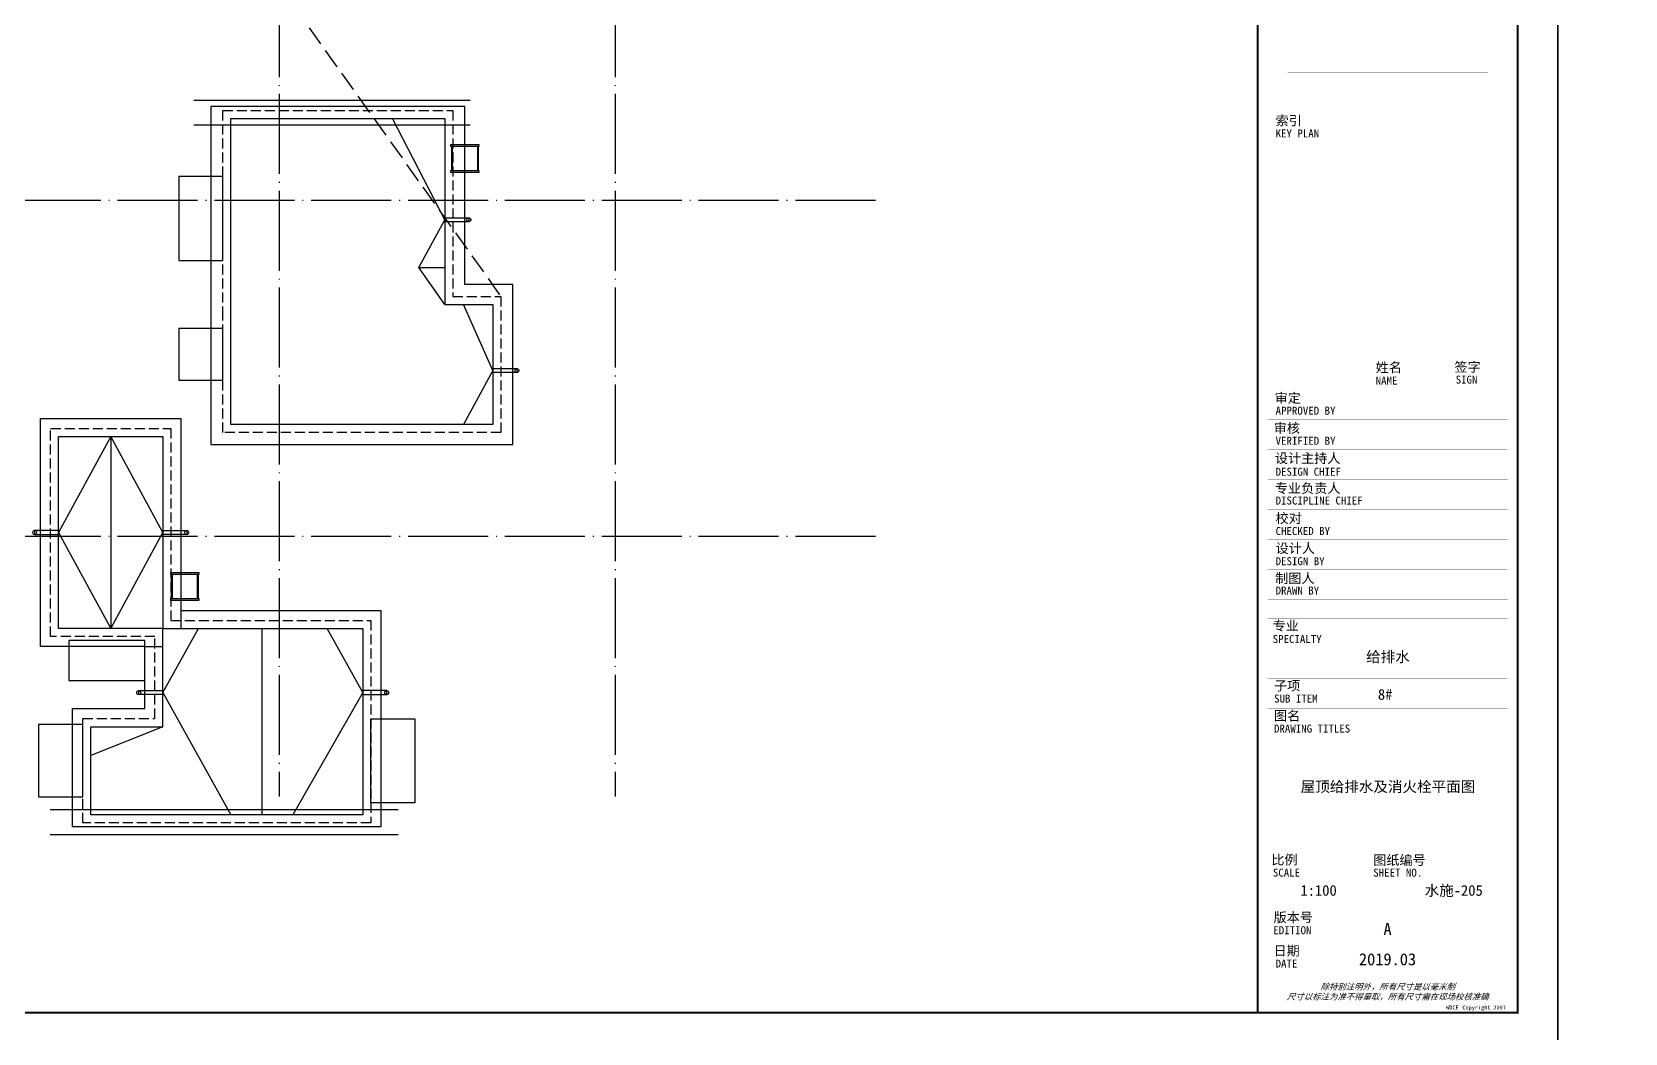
# Model space of a CAD drawing. Extents: x -186750 to 855523, y -12902 to 560425.
# Drawn here: x 139177 to 178991, y 225189 to 250211 of the extents above; entities that cross this region are included whole.
import ezdxf
from ezdxf.enums import TextEntityAlignment as Align
from ezdxf.xclip import XClip

# ---------------------------------------------------------------- set-up
doc = ezdxf.new("R2010")
doc.units = 0
doc.header["$LTSCALE"] = 1000
doc.header["$MEASUREMENT"] = 0
doc.header["$XCLIPFRAME"] = 0
for name, pattern in [('104-10 轴网$0$DOTE', [2.4200000000000004, 2, -0.2, 0.02, -0.2]), ('X-104 8#10#平面$0$109-34 轴网$0$L1$0$$AUDIT_BAD_LTYPE1', [0]), ('X-104 8#10#平面$0$DASH', [0.35, 0.25, -0.1])]:
    doc.linetypes.add(name, pattern=pattern)
for name, color, linetype in [('104-10 轴网$0$A_AXIS-轴线', 252, '104-10 轴网$0$DOTE'), ('SHEET_TEXT', 7, 'Continuous'), ('X-104 8#10#平面$0$01-标注_尺寸', 124, 'Continuous'), ('X-104 8#10#平面$0$A-O_分水线', 127, 'Continuous'), ('X-104 8#10#平面$0$A-O_屋面', 201, 'Continuous'), ('X-104 8#10#平面$0$A-O_散水', 134, 'Continuous'), ('X-104 8#10#平面$0$A-SUR_看线', 252, 'Continuous'), ('X-104 8#10#平面$0$A-TECH_暖通', 162, 'Continuous'), ('X-104 8#10#平面$0$A-TECH_结构', 252, 'Continuous'), ('X-104 8#10#平面$0$EH_石材', 116, 'Continuous')]:
    doc.layers.add(name, color=color, linetype=linetype)
doc.layers.add('8#楼幕墙$0$04-不打印_辅助线', color=165, linetype='Continuous', plot=False)
doc.layers.add('X-104 8#10#平面$0$04-不打印_辅助线', color=165, linetype='Continuous', plot=False)
doc.styles.add('华文细黑', font='STXIHEI.TTF', dxfattribs={"height": 10})
doc.styles.add('图签信息$0$hwxh', font='STXIHEI.TTF')
doc.styles.add('图签信息$0$华文细黑', font='STXIHEI.TTF', dxfattribs={"height": 10})
pattern_1 = [(0, (-3.201421350240707e-10, -237599.9999999999), (158.75, 158.75), [158.75, -158.75]), (90, (158.7499999996799, -237599.9999999999), (-158.75, 158.75), [158.75, -158.75])]
pattern_2 = [(230.0000000000001, (-3.201421350240707e-10, -237599.9999999999), (-364.369337992008, 31.87817107780585), [38.1, -419.1]), (174.9999999999999, (-3.201421350240707e-10, -237599.9999999999), (70.48565195133429, -382.1132857643599), [30.48, -335.2799999999999]), (280.451, (-30.36400000032154, -237597.3435), (-293.8850033319182, -350.233375640584), [32.38, -356.18]), (226.1842000000001, (-3.201421350240707e-10, -237701.6), (-542.1580817842598, 84.08465586545381), [57.15, -628.65]), (276.6356, (-45.17980000030366, -237694.5929999999), (-474.8084689324739, -494.8511117800989), [48.56999999999996, -534.2699999999993]), (171.184, (-3.201421350240707e-10, -237701.6), (-474.8092116278673, -494.8502357211959), [45.71999999999998, -502.9199999999999]), (201, (-50.8000000003085, -237676.2), (-303.2297596707667, 204.5310370335247), [38.09999999999998, -419.0999999999998]), (146.0000000000001, (-50.8000000003085, -237676.2), (-123.6040566952938, -368.3759322446386), [30.48, -335.28]), (251.4514000000001, (-76.06900000030873, -237659.1557999999), (-426.8329815402487, -163.8457154321153), [32.37999999999999, -356.1799999999999]), (217.5000000000001, (-3.201421350240707e-10, -237599.9999999999), (-6.177206501183498, -169.1100777463062), [0, -331.216, 0, -340.36, 0, -336.55]), (187.5, (-3.201421350240707e-10, -237599.9999999999), (-133.6393250206113, -200.3611496362391), [0, -194.0559999999999, 0, -323.5959999999999, 0, -128.2699999999999]), (147.5, (113.2839999996941, -237599.9999999999), (-271.1811903337428, 11.45748798534664), [0, -127, 0, -396.2399999999998, 0, -525.7799999999996]), (137.5, (164.0839999996824, -237599.9999999999), (-296.258362772036, -50.85298206666631), [0, -165.0999999999999, 0, -263.1439999999999, 0, -373.3799999999999])]

# ---------------------------------------------------------------- blocks, each defined once
blk = doc.blocks.new('104-10 轴网')
at = {"layer": '104-10 轴网$0$A_AXIS-轴线', "linetype": '104-10 轴网$0$DOTE'}
for p, q in [((154029.5977508624, 40099.99999999987), (154029.5977508621, -6500.000000000186)), ((162429.5977508624, 40099.99999999987), (162429.5977508621, -6500.000000000186)), ((168929.5977508623, 8399.999999999873), (113929.5977508621, 8399.999999999822)), ((168929.5977508623, -1.2732925824821e-10), (113929.5977508621, -1.782609615474939e-10))]:
    blk.add_line(p, q, dxfattribs=at)
at = {"layer": 'Defpoints'}
blk.add_lwpolyline([(104379.5977508624, 45500.00000000001), (178479.5977508625, 45499.99999999999), (178479.5977508625, -11900.00000000001), (104379.5977508624, -11899.99999999996)], close=True, dxfattribs=at)
blk = doc.blocks.new('图签信息$0$WDCE Copyright200X')
at = {"const_width": 0.016}
blk.add_lwpolyline([(-10.59940458634446, 1.256125771104962, 0.9999999999999999), (-11.39940458634373, 1.256125771104962, 1)], format="xyb", close=True, dxfattribs=at)
at = {"style": '图签信息$0$华文细黑'}
for s, p in [('WDCE ', (-11.46336867556965, 0.5)), ('     Copyright ', (-3.513135566328856, 0.5))]:
    blk.add_text(s, height=1, dxfattribs=at).set_placement(p, align=Align.BOTTOM_RIGHT)
blk.add_text('c', height=0.6000000000000001, dxfattribs=at).set_placement((-11.03913788745558, 1.346005004482322), align=Align.MIDDLE_CENTER)
blk.add_attdef('200X', text='', height=1, dxfattribs=at).set_placement((-0.4516160869134183, 0.5), align=Align.BOTTOM_RIGHT)
blk = doc.blocks.new('图签信息$0$logo2')
h = blk.add_hatch(color=7)
h.paths.add_polyline_path([(19.02072923148228, -7.360451359885148), (15.8446936084174, -7.360451359885148), (15.8446936084174, -3.972197714929827), (18.973875901974, -3.972197714929827), (18.973875901974, -4.243326908481412), (16.46102159731674, -4.243326908481412), (16.46102159731674, -5.448077594440615), (18.81057826824662, -5.448077594440615), (18.81057826824662, -5.685617084852073), (16.474112968797, -5.685617084852073), (16.474112968797, -7.116193928845663), (19.02072923148228, -7.116193928845663)])
edge = h.paths.add_edge_path()
edge.add_spline(control_points=[(15.25868247978811, -4.206119852695426), (15.25868247978811, -4.206119852695426), (15.12707974543398, -4.645542071723439), (15.12707974543398, -4.645542071723439), (15.12707974543398, -4.645542071723439), (14.62030586523781, -4.101044371077594), (13.73422672189007, -4.101044371077594), (13.03521638679964, -4.101044371077594), (12.07093352434616, -4.537366002123441), (12.07575666120731, -5.620504737226597), (12.07954626874107, -6.487808097793452), (12.76580974212704, -7.163908532793433), (13.73422672189007, -7.167870395215089), (14.65647939169641, -7.171832257636745), (15.22698758041487, -6.680044552687714), (15.22698758041487, -6.680044552687714), (15.22698758041487, -6.680044552687714), (15.16428680121996, -7.107581184450759), (15.16428680121996, -7.107581184450759), (13.63190731847861, -7.702549567250743), (11.41705396988504, -7.290688130286423), (11.41085279392071, -5.643242382429144), (11.40361808862898, -3.720705578598623), (14.15694021679197, -3.664550485143848), (15.25868247978811, -4.206119852695426)], knot_values=[0, 0, 0, 0, 1, 1, 1, 2, 2, 2, 3, 3, 3, 4, 4, 4, 5, 5, 5, 6, 6, 6, 7, 7, 7, 8, 8, 8, 8], degree=3, periodic=0)
edge = h.paths.add_edge_path(flags=16)
edge.add_spline(control_points=[(10.22883975316405, -5.566416702426598), (10.22883975316405, -5.159550657211323), (10.11963015423666, -4.829682546886491), (9.897076839072339, -4.575951097012613), (9.630426272606105, -4.27312700408778), (9.228038854476178, -4.122059467401161), (8.689914584682564, -4.122059467401161), (8.689914584682564, -4.122059467401161), (7.637781729401063, -4.122059467401161), (7.637781729401063, -4.122059467401161), (7.637781729401063, -4.122059467401161), (7.637781729401063, -7.098279420504263), (7.637781729401063, -7.098279420504263), (7.637781729401063, -7.098279420504263), (8.662698312394665, -7.098279420504263), (8.662698312394665, -7.098279420504263), (9.133298666132232, -7.098279420504263), (9.519149615023942, -6.933603747673694), (9.822662727500367, -6.603735637348863), (10.09482545037934, -6.309179779043138), (10.22883975316405, -5.963636473919581), (10.22883975316405, -5.566416702426598)], knot_values=[0, 0, 0, 0, 1, 1, 1, 2, 2, 2, 3, 3, 3, 4, 4, 4, 5, 5, 5, 6, 6, 6, 7, 7, 7, 7], degree=3, periodic=0)
edge = h.paths.add_edge_path()
edge.add_spline(control_points=[(10.91889283408378, -5.50509396233488), (10.91889283408378, -5.9619139250406), (10.72493383031053, -6.365851637161608), (10.33598229343666, -6.719146412240579), (9.919814484274886, -7.098279420504263), (9.413729623630314, -7.288104306967952), (8.81703869195135, -7.288104306967952), (8.81703869195135, -7.288104306967952), (7.027999426241845, -7.288104306967952), (7.027999426241845, -7.288104306967952), (7.027999426241845, -7.288104306967952), (7.027999426241845, -3.924999875645752), (7.027999426241845, -3.924999875645752), (7.027999426241845, -3.924999875645752), (9.095402590794654, -3.924999875645752), (9.095402590794654, -3.924999875645752), (9.592874707044322, -3.924999875645752), (10.01489918239463, -4.063148295740016), (10.36319856572456, -4.339789645704339), (10.73320206492964, -4.636757072440637), (10.91889283408378, -5.025708609314512), (10.91889283408378, -5.50509396233488)], knot_values=[0, 0, 0, 0, 1, 1, 1, 2, 2, 2, 3, 3, 3, 4, 4, 4, 5, 5, 5, 6, 6, 6, 7, 7, 7, 7], degree=3, periodic=0)
at = {"lineweight": 0}
blk.add_lwpolyline([(19.02072923148228, -7.360451359885148), (15.8446936084174, -7.360451359885148), (15.8446936084174, -3.972197714929827), (18.973875901974, -3.972197714929827), (18.973875901974, -4.243326908481412), (16.46102159731674, -4.243326908481412), (16.46102159731674, -5.448077594440615), (18.81057826824662, -5.448077594440615), (18.81057826824662, -5.685617084852073), (16.474112968797, -5.685617084852073), (16.474112968797, -7.116193928845663), (19.02072923148228, -7.116193928845663), (19.02072923148228, -7.360451359885148)], dxfattribs=at)
for points, knots in [([(10.91889283408378, -5.50509396233488), (10.91889283408378, -5.9619139250406), (10.72493383031053, -6.365851637161608), (10.33598229343666, -6.719146412240579), (9.919814484274886, -7.098279420504263), (9.413729623630314, -7.288104306967952), (8.81703869195135, -7.288104306967952), (8.81703869195135, -7.288104306967952), (7.027999426241845, -7.288104306967952), (7.027999426241845, -7.288104306967952), (7.027999426241845, -7.288104306967952), (7.027999426241845, -3.924999875645752), (7.027999426241845, -3.924999875645752), (7.027999426241845, -3.924999875645752), (9.095402590794654, -3.924999875645752), (9.095402590794654, -3.924999875645752), (9.592874707044322, -3.924999875645752), (10.01489918239463, -4.063148295740016), (10.36319856572456, -4.339789645704339), (10.73320206492964, -4.636757072440637), (10.91889283408378, -5.025708609314512), (10.91889283408378, -5.50509396233488)], [0, 0, 0, 0, 1, 1, 1, 2, 2, 2, 3, 3, 3, 4, 4, 4, 5, 5, 5, 6, 6, 6, 7, 7, 7, 7]), ([(10.22883975316405, -5.566416702426598), (10.22883975316405, -5.159550657211323), (10.11963015423666, -4.829682546886491), (9.897076839072339, -4.575951097012613), (9.630426272606105, -4.27312700408778), (9.228038854476178, -4.122059467401161), (8.689914584682564, -4.122059467401161), (8.689914584682564, -4.122059467401161), (7.637781729401063, -4.122059467401161), (7.637781729401063, -4.122059467401161), (7.637781729401063, -4.122059467401161), (7.637781729401063, -7.098279420504263), (7.637781729401063, -7.098279420504263), (7.637781729401063, -7.098279420504263), (8.662698312394665, -7.098279420504263), (8.662698312394665, -7.098279420504263), (9.133298666132232, -7.098279420504263), (9.519149615023942, -6.933603747673694), (9.822662727500367, -6.603735637348863), (10.09482545037934, -6.309179779043138), (10.22883975316405, -5.963636473919581), (10.22883975316405, -5.566416702426598)], [0, 0, 0, 0, 1, 1, 1, 2, 2, 2, 3, 3, 3, 4, 4, 4, 5, 5, 5, 6, 6, 6, 7, 7, 7, 7]), ([(15.25868247978811, -4.206119852695426), (15.25868247978811, -4.206119852695426), (15.12707974543398, -4.645542071723439), (15.12707974543398, -4.645542071723439), (15.12707974543398, -4.645542071723439), (14.62030586523781, -4.101044371077594), (13.73422672189007, -4.101044371077594), (13.03521638679964, -4.101044371077594), (12.07093352434616, -4.537366002123441), (12.07575666120731, -5.620504737226597), (12.07954626874107, -6.487808097793452), (12.76580974212704, -7.163908532793433), (13.73422672189007, -7.167870395215089), (14.65647939169641, -7.171832257636745), (15.22698758041487, -6.680044552687714), (15.22698758041487, -6.680044552687714), (15.22698758041487, -6.680044552687714), (15.16428680121996, -7.107581184450759), (15.16428680121996, -7.107581184450759), (13.63190731847861, -7.702549567250743), (11.41705396988504, -7.290688130286423), (11.41085279392071, -5.643242382429144), (11.40361808862898, -3.720705578598623), (14.15694021679197, -3.664550485143848), (15.25868247978811, -4.206119852695426)], [0, 0, 0, 0, 1, 1, 1, 2, 2, 2, 3, 3, 3, 4, 4, 4, 5, 5, 5, 6, 6, 6, 7, 7, 7, 8, 8, 8, 8])]:
    blk.add_open_spline(points, degree=3, knots=knots, dxfattribs=at)
blk = doc.blocks.new('图签信息$0$logo1')
h = blk.add_hatch(color=8)
edge = h.paths.add_edge_path()
edge.add_spline(control_points=[(3.862643606226645, -5.205025947616417), (3.634578134649581, -5.879576088625315), (3.385842076524747, -6.562394464253322), (3.385842076524747, -6.562394464253322), (3.385842076524747, -6.562394464253322), (2.502863521159167, -3.90811889663174), (2.502863521159167, -3.90811889663174), (2.502863521159167, -3.90811889663174), (1.801786127413963, -3.90536281842537), (1.687408881849635, -3.90811889663174), (2.021238854596123, -4.385953955661026), (2.951759759021575, -7.27122332795394), (2.951759759021575, -7.27122332795394), (2.951759759021575, -7.27122332795394), (3.437174033118377, -7.27122332795394), (3.437174033118377, -7.27122332795394), (3.437174033118377, -7.27122332795394), (4.032486925694156, -5.658745322339971), (4.032486925694156, -5.658745322339971), (4.032486925694156, -5.658745322339971), (3.862643606226645, -5.205025947616417), (3.862643606226645, -5.205025947616417)], knot_values=[0, 0, 0, 0, 1, 1, 1, 2, 2, 2, 3, 3, 3, 4, 4, 4, 5, 5, 5, 6, 6, 6, 7, 7, 7, 7], degree=3, periodic=0)
h = blk.add_hatch(color=7)
edge = h.paths.add_edge_path()
edge.add_spline(control_points=[(6.037533820827859, -3.90811889663174), (6.08955479697308, -4.100872116189696), (5.198308006988392, -6.562394464253322), (5.198308006988392, -6.562394464253322), (5.198308006988392, -6.562394464253322), (4.302238080142557, -3.90811889663174), (4.302238080142557, -3.90811889663174), (4.302238080142557, -3.90811889663174), (3.600471666845761, -3.90536281842537), (3.486438931057229, -3.90811889663174), (3.820613413579513, -4.385953955661026), (4.751134318004965, -7.27122332795394), (4.751134318004965, -7.27122332795394), (4.751134318004965, -7.27122332795394), (5.23620408232597, -7.27122332795394), (5.23620408232597, -7.27122332795394), (5.23620408232597, -7.27122332795394), (6.332778698685176, -4.300343276375678), (6.332778698685176, -4.300343276375678), (6.332778698685176, -4.300343276375678), (6.481951431604917, -3.90811889663174), (6.481951431604917, -3.90811889663174), (6.481951431604917, -3.90811889663174), (6.214267335811294, -3.913803307932376), (6.037533820827859, -3.90811889663174)], knot_values=[0, 0, 0, 0, 1, 1, 1, 2, 2, 2, 3, 3, 3, 4, 4, 4, 5, 5, 5, 6, 6, 6, 7, 7, 7, 8, 8, 8, 8], degree=3, periodic=0)
at = {"color": 8, "lineweight": 0}
blk.add_open_spline([(3.862643606226645, -5.205025947616417), (3.634578134649581, -5.879576088625315), (3.385842076524747, -6.562394464253322), (3.385842076524747, -6.562394464253322), (3.385842076524747, -6.562394464253322), (2.502863521159167, -3.90811889663174), (2.502863521159167, -3.90811889663174), (2.502863521159167, -3.90811889663174), (1.801786127413963, -3.90536281842537), (1.687408881849635, -3.90811889663174), (2.021238854596123, -4.385953955661026), (2.951759759021575, -7.27122332795394), (2.951759759021575, -7.27122332795394), (2.951759759021575, -7.27122332795394), (3.437174033118377, -7.27122332795394), (3.437174033118377, -7.27122332795394), (3.437174033118377, -7.27122332795394), (4.032486925694156, -5.658745322339971), (4.032486925694156, -5.658745322339971), (4.032486925694156, -5.658745322339971), (3.862643606226645, -5.205025947616417), (3.862643606226645, -5.205025947616417)], degree=3, knots=[0, 0, 0, 0, 1, 1, 1, 2, 2, 2, 3, 3, 3, 4, 4, 4, 5, 5, 5, 6, 6, 6, 7, 7, 7, 7], dxfattribs=at)
at = {"lineweight": 0}
blk.add_open_spline([(6.037533820827859, -3.90811889663174), (6.08955479697308, -4.100872116189696), (5.198308006988392, -6.562394464253322), (5.198308006988392, -6.562394464253322), (5.198308006988392, -6.562394464253322), (4.302238080142557, -3.90811889663174), (4.302238080142557, -3.90811889663174), (4.302238080142557, -3.90811889663174), (3.600471666845761, -3.90536281842537), (3.486438931057229, -3.90811889663174), (3.820613413579513, -4.385953955661026), (4.751134318004965, -7.27122332795394), (4.751134318004965, -7.27122332795394), (4.751134318004965, -7.27122332795394), (5.23620408232597, -7.27122332795394), (5.23620408232597, -7.27122332795394), (5.23620408232597, -7.27122332795394), (6.332778698685176, -4.300343276375678), (6.332778698685176, -4.300343276375678), (6.332778698685176, -4.300343276375678), (6.481951431604917, -3.90811889663174), (6.481951431604917, -3.90811889663174), (6.481951431604917, -3.90811889663174), (6.214267335811294, -3.913803307932376), (6.037533820827859, -3.90811889663174)], degree=3, knots=[0, 0, 0, 0, 1, 1, 1, 2, 2, 2, 3, 3, 3, 4, 4, 4, 5, 5, 5, 6, 6, 6, 7, 7, 7, 8, 8, 8, 8], dxfattribs=at)
blk.add_blockref('图签信息$0$logo2', (0, 0))
blk = doc.blocks.new('图签信息$0$时间-logo')
at = {"layer": 'Defpoints', "lineweight": 0}
blk.add_lwpolyline([(0.0001722548878984043, -23.45663710463375), (-21.16633611514082, -23.45663710463375), (-21.16633611514082, 0.0003445097757963644), (0.0001722548878984043, 0.0003445097757963644), (0.0001722548878984043, -23.45663710463375)], dxfattribs=at)
blk.add_blockref('图签信息$0$logo1', (-20.96700383288875, 0))
at = {"style": '图签信息$0$hwxh'}
for s, height, p in [('华通设计顾问工程有限公司 ', 1.15, (-19.72643262400533, -9.054043845530455)), ('WALTON DESIGN & CONSULTING ENGINEERING CO., LTD.', 0.5, (-19.49719682217647, -10.09596388025067)), ('Address: Building No.3 C-Park, No.135 Xizhimen South Street, ', 0.47, (-19.48452197453581, -12.82680056417378)), ('地址:北京市西城区西直门南小街135号西派国际3号楼 100035', 0.5, (-19.48452197453581, -11.93552792325897)), ('Xicheng District, Beijing 100035, China ', 0.47, (-16.69079096705566, -13.71807320508858)), ('电话 Tel：                        （8610）83957395 ', 0.5, (-19.56392193949079, -14.90643672630832)), ('传真 Fax：                      （8610）83957590 ', 0.5, (-19.48452197453581, -15.79770936722312)), ('主页 Web：                      www.WDCE.com ', 0.5, (-19.48452197453581, -16.68898200813793)), ('资质号 Licence No.：    建筑甲级 A111010265 ', 0.5, (-19.48452197453581, -18.47152728996753)), ('邮件 E-mail：                    office@WDCE.com ', 0.5, (-19.48452197453581, -17.58025464905273)), ('   规划甲级 101195', 0.5, (-12.60204497318924, -19.36279993088234))]:
    blk.add_text(s, height=height, dxfattribs=at).set_placement(p)
blk = doc.blocks.new('图签信息')
at = {"const_width": 0.5}
for points in [[(-65.00000000000273, 574), (-64.99999999999545, 500.4999999999999), (4.320099833421409e-12, 500.4999999999999), (4.320099833421409e-12, 574)], [(-64.99999999999545, -1.4210854715202e-14), (4.320099833421409e-12, -1.4210854715202e-14), (4.320099833421409e-12, 500.4999999999999), (-64.99999999999545, 500.4999999999999)]]:
    blk.add_lwpolyline(points, close=True, dxfattribs=at)
for points, const_width in [([(-64.99999999999545, 566.5), (4.320099833421409e-12, 566.5)], 0.05), ([(-39.14477304461911, 566.5), (-39.14477304461911, 500.4999999999999)], 0.05), ([(-19.1006717005539, 566.5), (-19.1006717005539, 500.4999999999999)], 0.05), ([(-64.99999999999545, 560.5), (4.320099833421409e-12, 560.5)], 0.05), ([(-64.99999999999545, 554.5), (4.320099833421409e-12, 554.5)], 0.05), ([(-64.99999999999545, 548.5), (4.320099833421409e-12, 548.5)], 0.05), ([(-64.99999999999545, 542.5), (4.320099833421409e-12, 542.5)], 0.05), ([(-64.99999999999545, 536.5), (4.320099833421409e-12, 536.5)], 0.05), ([(-64.99999999999545, 530.5), (4.320099833421409e-12, 530.5)], 0.05), ([(-64.99999999999545, 524.5), (4.320099833421409e-12, 524.5)], 0.05), ([(-64.99999999999545, 518.5), (4.320099833421409e-12, 518.5)], 0.05), ([(-64.99999999999545, 512.5), (4.320099833421409e-12, 512.5)], 0.05), ([(-64.99999999999545, 512.5), (4.320099833421409e-12, 512.5)], 0.05), ([(-64.99999999999545, 506.4999999999999), (4.320099833421409e-12, 506.4999999999999)], 0.05), ([(-64.99999999999545, 500.4999999999999), (4.320099833421409e-12, 500.4999999999999)], 0.05), ([(-62.49999999999545, 450.8651490923694), (-2.49999999999568, 450.8651490923694)], 0.05), ([(-62.49999999999545, 440.8651490923694), (-2.49999999999568, 440.8651490923694)], 0.05), ([(-2.49999999999568, 407.8537807337489), (-2.49999999999568, 436.1180226144788), (-62.49999999999545, 436.1180226144788), (-62.49999999999545, 407.8537807337489)], 0.04999999999999995), ([(-62.49999999999545, 407.8537807337489), (-2.49999999999568, 407.8537807337489)], 0.04999999999999995), ([(-62.49999999999545, 404.9158514156406), (-62.49999999999545, 227.8271815069857)], 0.04999999999999995), ([(-62.49999999999545, 404.9158514156406), (-2.49999999999568, 404.9158514156406)], 0.04999999999999995), ([(-62.49999999999545, 227.8271815069857), (-2.49999999999568, 227.8271815069857), (-2.49999999999568, 404.9158514156406)], 0.04999999999999995), ([(-57.49999999999545, 338.3612295669009), (-7.49999999999568, 338.3612295669009)], 0.04999999999999995), ([(-57.49999999999545, 288.8268789483773), (-7.49999999999568, 288.8268789483773)], 0.04999999999999995), ([(-57.49999999999545, 234.8537807337489), (-7.49999999999568, 234.8537807337489)], 0.04999999999999995), ([(-62.49999999999545, 227.8271815069857), (-2.49999999999568, 227.8271815069857)], 0.04999999999999995), ([(-62.49999999999545, 217.7359199957208), (-2.49999999999568, 217.7359199957208)], 0.05), ([(-62.49999999999545, 103.2620985673129), (-2.49999999999568, 103.2620985673129), (-2.49999999999568, 163.2620985673129), (-62.49999999999545, 163.2620985673129), (-62.49999999999545, 103.2620985673129)], 0.05), ([(-37.49999999999568, 163.2620985673129), (-37.49999999999568, 103.2620985673129)], 0.05), ([(-19.99999999999545, 163.2620985673129), (-19.99999999999545, 103.2620985673129)], 0.05), ([(-62.49999999999545, 155.7620985673129), (-2.49999999999568, 155.7620985673129)], 0.05), ([(-62.49999999999545, 148.2620985673129), (-2.49999999999568, 148.2620985673129)], 0.05), ([(-62.49999999999545, 140.7620985673129), (-2.49999999999568, 140.7620985673129)], 0.05), ([(-62.49999999999545, 133.2620985673129), (-2.49999999999568, 133.2620985673129)], 0.05), ([(-62.49999999999545, 125.7620985673129), (-2.49999999999568, 125.7620985673129)], 0.05), ([(-62.49999999999545, 118.2620985673129), (-2.49999999999568, 118.2620985673129)], 0.05), ([(-62.49999999999545, 110.7620985673129), (-2.49999999999568, 110.7620985673129)], 0.05), ([(-62.49999999999545, 98.49999999999997), (-2.49999999999568, 98.49999999999997), (-2.49999999999568, 9.999999999999986), (-62.49999999999545, 9.999999999999986), (-62.49999999999545, 98.49999999999997)], 0.05), ([(-62.49999999999545, 83.5), (-2.49999999999568, 83.5)], 0.05), ([(-62.49999999999545, 76), (-2.49999999999568, 76)], 0.05), ([(-62.49999999999545, 40), (-2.49999999999568, 40)], 0.05), ([(-37.49999999999568, 40), (-37.49999999999568, 25.99999999999999)], 0.05), ([(-62.49999999999545, 25.99999999999999), (-2.49999999999568, 25.99999999999999)], 0.05), ([(-62.49999999999545, 17.99999999999999), (-2.49999999999568, 17.99999999999999)], 0.05)]:
    blk.add_lwpolyline(points, dxfattribs=dict(const_width=const_width))
at = {"ltscale": 0.001, "xscale": 2.834689937531525, "yscale": 2.834689937531525, "zscale": 2.834689937531525}
blk.add_blockref('图签信息$0$时间-logo', (-2.49999999999568, 404.9158514156406), dxfattribs=at)
blk.add_blockref('图签信息$0$WDCE Copyright200X', (-2.49999999999568, -1.4210854715202e-14)).add_auto_attribs({'200X': '2007'})
at = {"style": '图签信息$0$华文细黑'}
for s, height, p in [('会签栏', 2.4, (-32.50000000000273, 573)), ('COUNTERSIGN', 2, (-32.50000000000273, 569.5977370786459))]:
    blk.add_text(s, height=height, dxfattribs=at).set_placement(p, align=Align.TOP_CENTER)
for s, height, p in [('签字', 2.4, (-37.22245963978207, 564.6340591497828)), ('SIGN', 2, (-30.32005426888213, 563.8845074550445)), ('日期', 2.4, (-17.79201240960833, 564.5784462411502)), ('DATE', 2, (-10.95922043231553, 563.6957848773163)), ('总图', 2.4, (-62.99999999999568, 559.5)), ('建筑', 2.4, (-62.99999999999568, 553.5)), ('结构', 2.4, (-62.99999999999568, 547.5)), ('给排水', 2.4, (-62.99999999999568, 541.5)), ('暖通', 2.4, (-62.99999999999568, 535.5)), ('电气', 2.4, (-62.99999999999568, 529.5)), ('景观', 2.4, (-62.99999999999568, 523.5)), ('室内', 2.4, (-62.99999999999568, 517.5)), ('方案', 2.4, (-62.99999999999568, 511.4999999999999)), ('绿色', 2.4, (-62.99999999999568, 505.5000000000001)), ('项目名称', 2.4, (-60.4999999999884, 498.003326759801)), ('PROJECT NAME', 2, (-60.4999999999884, 494.0786817350855)), ('设计号', 2.4, (-60.54465229522907, 457.4789648001825)), ('PROJECT NO.', 2, (-60.4999999999884, 453.965486020541)), ('阶段', 2.4, (-60.4999999999884, 447.4691970374261)), ('STAGE', 2, (-60.4999999999884, 443.965486020541)), ('委托方', 2, (-60.89723522267286, 434.8600734792527)), ('CLIENT', 2, (-60.89723522267286, 431.8600734792526)), ('设计方', 1.999999999999999, (-60.4999999999884, 403.83357933944)), ('DESIGNER', 1.999999999999999, (-60.4999999999884, 400.8335793394399)), ('索引', 2.4, (-60.4999999999884, 224.1369858482722)), ('KEY PLAN', 2, (-60.4999999999884, 220.7359199957209)), ('姓名', 2.4, (-35.50414124065992, 162.4740349823624)), ('签字', 2.4, (-15.8064714426248, 162.5682593709571)), ('NAME', 2, (-35.49999999999545, 158.9559397554622)), ('SIGN', 2, (-15.49999999999568, 159.2008668049421)), ('审定', 2.4, (-60.7291972087362, 154.8078919265172)), ('APPROVED BY', 2, (-60.49999999999568, 151.4415470446802)), ('审核', 2.4, (-60.95484962372848, 147.2936585593343)), ('VERIFIED BY', 2, (-60.49999999999568, 143.9149446304509)), ('设计主持人', 2.4, (-60.67762178376438, 139.7620985673129)), ('DESIGN CHIEF', 2, (-60.49999999999568, 136.1854101728532)), ('专业负责人', 2.4, (-60.66716142653877, 132.2620985673129)), ('DISCIPLINE CHIEF', 2, (-60.49999999999568, 128.9837770826016)), ('校对', 2.4, (-60.49999999999568, 124.7620985673129)), ('CHECKED BY', 2, (-60.49999999999568, 121.370826370854)), ('设计人', 2.4, (-60.49999999999568, 117.2620985673129)), ('DESIGN BY', 2, (-60.49999999999568, 113.8323668008998)), ('制图人', 2.4, (-60.60586335487756, 109.7620985673129)), ('DRAWN BY', 2, (-60.49999999999568, 106.4977116805312)), ('专业', 2.4, (-61.23055664504045, 97.92572427484265)), ('SPECIALTY', 2, (-61.23055664504045, 94.37836307019097)), ('子项', 2.4, (-60.87761322115261, 82.91914139231812)), ('SUB ITEM', 2, (-60.87761322115261, 79.50000000000001)), ('图名', 2.4, (-60.90551381231035, 75.4051032210482)), ('DRAWING TITLES', 2, (-60.90551381231035, 72)), ('比例', 2.4, (-61.55535357425401, 39.42171678327212)), ('SCALE', 2, (-61.18598001241776, 35.99999999999999)), ('SHEET NO.', 2, (-36.1027284315453, 35.99999999999999)), ('图纸编号', 2.4, (-36.1027284315453, 39.32421841725589)), ('版本号', 2.4, (-61.00421948333246, 25.02554083917879)), ('EDITION', 2, (-61.06149774413939, 21.60578199040559)), ('日期', 2.4, (-61.00421948333246, 16.68326489126046)), ('DATE', 2, (-60.49999999999568, 13.26350604248726))]:
    blk.add_text(s, height=height, dxfattribs=at).set_placement(p, align=Align.TOP_LEFT)
for s, p in [('SITE PLAN', (-40.05562734564137, 557.6984817677658)), ('ARCHITECTURE', (-40.05562734564137, 552.6984817677658)), ('STRUCTURE', (-40.05562734564137, 546.6984817677658)), ('WATER', (-40.05562734564137, 540.6984817677658)), ('VENTILATION', (-40.05562734564137, 534.6984817677658)), ('ELECTRIC', (-40.14477304461911, 528.8864235618494)), ('LANDSCAPE', (-40.14477304461911, 522.8864235618494)), ('INTERIORS', (-40.14477304461911, 516.8864235618494)), ('PLAN', (-40.14477304461911, 510.8864235618493)), ('GREEN', (-40.14477304461911, 504.8864235618494))]:
    blk.add_text(s, height=1.5, dxfattribs=at).set_placement(p, align=Align.TOP_RIGHT)
at = {"color": 4, "style": '图签信息$0$华文细黑', "width": 0.75}
for s, p in [('通州区台湖镇104、109地块', (-32.49999999999545, 480.7776606936532)), ('F3其他类多功能用地项目', (-32.49999999999545, 470.9054438621387))]:
    blk.add_text(s, height=4.5, dxfattribs=at).set_placement(p, align=Align.CENTER)
at = {"color": 4, "style": '图签信息$0$华文细黑'}
for s, p in [('A', (-32.53306876774809, 19.40460744920709)), ('2019.03', (-32.53306876774809, 11.84342924066731))]:
    blk.add_text(s, height=3, dxfattribs=at).set_placement(p, align=Align.CENTER)
at = {"style": '图签信息$0$华文细黑', "oblique": 20}
for s, p in [('尺寸以标注为准不得量取，所有尺寸需在现场校核准确', (-32.49999999999545, 4.000000000007262)), ('除特别注明外，所有尺寸是以毫米制', (-32.49999999999545, 6.500000000007262))]:
    blk.add_text(s, height=1.5, dxfattribs=at).set_placement(p, align=Align.MIDDLE_CENTER)
at = {"color": 4, "ltscale": 0.001, "char_height": 3, "width": 58.48948377250053, "style": '图签信息$0$华文细黑'}
for s, insert, attachment_point in [('通17-03', (-40.06242156794815, 455.5107781340303), 4), ('施工图', (-40.06242156794815, 445.5107781340303), 4), ('北京光谷科技园\\P开发建设有限公司', (-32.89723522267286, 419.7059220486553), 5)]:
    blk.add_mtext(s, dxfattribs=dict(at, insert=insert, attachment_point=attachment_point))
blk = doc.blocks.new('图签-A1')
at = {"color": 2}
blk.add_blockref('图签信息', (0, 0), dxfattribs=at)
blk = doc.blocks.new('图框-A1')
for points, const_width in [([(5.684341886080801e-13, 0), (841.0000000000002, 0), (841.0000000000002, 594), (5.684341886080801e-13, 594)], 0.05), ([(765.9999999999966, 584), (25.00000000000045, 584), (25.00000000000045, 10), (766.0000000000002, 10)], 0.5)]:
    blk.add_lwpolyline(points, close=True, dxfattribs=dict(const_width=const_width))
blk = doc.blocks.new('8#楼幕墙')
at = {"layer": '8#楼幕墙$0$04-不打印_辅助线'}
blk.add_lwpolyline([(-18549.9999999994, 224700.0000000003), (65550.00000000061, 224700.0000000002), (65550.00000000055, 284100.0000000002), (-18549.9999999994, 284100.0000000003)], close=True, dxfattribs=at)
blk = doc.blocks.new('X-104 8#10#平面$0$A$C70024A0E')
at = {"linetype": 'X-104 8#10#平面$0$109-34 轴网$0$L1$0$$AUDIT_BAD_LTYPE1'}
h = blk.add_hatch(dxfattribs=at)
h.set_pattern_fill('AR-CONC', color=18, scale=200, angle=-180)
h.set_pattern_definition(pattern_2)
h.paths.add_polyline_path([(24950.18554808194, 31949.99999999406), (24950.18554808194, 31649.99999999406), (23650.18554808194, 31649.99999999406), (23650.18554808194, 31949.99999999406)])
h = blk.add_hatch(dxfattribs=at)
h.set_pattern_fill('AR-CONC', color=18, scale=200, angle=-180)
h.set_pattern_definition(pattern_2)
h.paths.add_polyline_path([(24950.18554808194, 29449.99999999406), (24950.18554808196, 29149.99999999406), (23650.18554808196, 29149.99999999406), (23650.18554808194, 29449.99999999406)])
h = blk.add_hatch(dxfattribs=at)
h.set_pattern_fill('AR-CONC', color=18, scale=200, angle=-180)
h.set_pattern_definition(pattern_2)
h.paths.add_polyline_path([(24950.18554808194, 26949.99999999406), (24950.18554808194, 26649.99999999406), (23650.18554808194, 26649.99999999406), (23650.18554808194, 26949.99999999406)])
h = blk.add_hatch(dxfattribs=at)
h.set_pattern_fill('AR-CONC', color=18, scale=200, angle=-180)
h.set_pattern_definition(pattern_2)
h.paths.add_polyline_path([(24950.18554808194, 24449.99999999403), (24950.18554808194, 24149.99999999403), (23650.18554808194, 24149.99999999403), (23650.18554808194, 24449.99999999403)])
h = blk.add_hatch()
h.set_pattern_fill('ZIGZAG', color=18, scale=100, angle=-5.088887490341627e-14)
h.set_pattern_definition(pattern_1)
h.paths.add_polyline_path([(7640.000000000087, 5580), (8605.000000000087, 5580), (8605.000000000087, 2900), (7640.000000000087, 2900)])
h = blk.add_hatch()
h.set_pattern_fill('ZIGZAG', color=18, scale=100, angle=-5.088887490341627e-14)
h.set_pattern_definition(pattern_1)
h.paths.add_polyline_path([(9405.000000000087, 5580), (10370.00000000009, 5580), (10370.00000000009, 2900), (9405.000000000087, 2900)])
h = blk.add_hatch()
h.set_pattern_fill('ZIGZAG', color=18, scale=100, angle=-5.088887490341627e-14)
h.set_pattern_definition([(0, (3529.99999999968, -237599.9999999999), (158.75, 158.75), [158.75, -158.75]), (90, (3688.74999999968, -237599.9999999999), (-158.75, 158.75), [158.75, -158.75])])
h.paths.add_polyline_path([(11170.00000000009, 5580), (12135.00000000009, 5580), (12135.00000000009, 2900), (11170.00000000009, 2900)])
h = blk.add_hatch()
h.set_pattern_fill('ZIGZAG', color=18, scale=100, angle=-5.088887490341627e-14)
h.set_pattern_definition([(0, (5294.99999999968, -237599.9999999999), (158.75, 158.75), [158.75, -158.75]), (90, (5453.74999999968, -237599.9999999999), (-158.75, 158.75), [158.75, -158.75])])
h.paths.add_polyline_path([(12935.00000000009, 5580), (13900.00000000009, 5580), (13900.00000000009, 2900), (12935.00000000009, 2900)])
h = blk.add_hatch()
h.set_pattern_fill('ZIGZAG', color=18, scale=100, angle=-5.088887490341627e-14)
h.set_pattern_definition([(0, (-1765.000000019296, -242079.9999999999), (158.75, 158.75), [158.75, -158.75]), (90, (-1606.250000019296, -242079.9999999999), (-158.75, 158.75), [158.75, -158.75])])
h.paths.add_polyline_path([(5874.999999981112, 1100), (6839.999999981112, 1100), (6839.999999981112, -1580), (5874.999999981112, -1580)])
h = blk.add_hatch()
h.set_pattern_fill('ZIGZAG', color=18, scale=100, angle=-5.088887490341627e-14)
h.set_pattern_definition([(0, (-1.929583959281445e-08, -242079.9999999999), (158.75, 158.75), [158.75, -158.75]), (90, (158.7499999807042, -242079.9999999999), (-158.75, 158.75), [158.75, -158.75])])
h.paths.add_polyline_path([(7639.999999981112, 1100), (8604.999999981112, 1100), (8604.999999981112, -1580), (7639.999999981112, -1580)])
h = blk.add_hatch()
h.set_pattern_fill('ZIGZAG', color=18, scale=100, angle=-5.088887490341627e-14)
h.set_pattern_definition([(0, (1764.999999980704, -242079.9999999999), (158.75, 158.75), [158.75, -158.75]), (90, (1923.749999980704, -242079.9999999999), (-158.75, 158.75), [158.75, -158.75])])
h.paths.add_polyline_path([(9404.999999981112, 1100), (10369.99999998111, 1100), (10369.99999998111, -1580), (9404.999999981112, -1580)])
h = blk.add_hatch()
h.set_pattern_fill('ZIGZAG', color=18, scale=100, angle=-5.088887490341627e-14)
h.set_pattern_definition([(0, (3529.999999990192, -242079.9999999999), (158.75, 158.75), [158.75, -158.75]), (90, (3688.749999990192, -242079.9999999999), (-158.75, 158.75), [158.75, -158.75])])
h.paths.add_polyline_path([(11169.9999999906, 1100), (12134.9999999906, 1100), (12134.9999999906, -1580), (11169.9999999906, -1580)])
h = blk.add_hatch()
h.set_pattern_fill('ZIGZAG', color=18, scale=100, angle=-5.088887490341627e-14)
h.set_pattern_definition([(0, (5294.99999999968, -242079.9999999999), (158.75, 158.75), [158.75, -158.75]), (90, (5453.74999999968, -242079.9999999999), (-158.75, 158.75), [158.75, -158.75])])
h.paths.add_polyline_path([(12935.00000000009, 1100.000000000058), (13900.00000000009, 1100), (13900.00000000009, -1580), (12935.00000000009, -1579.999999999942)])
for points, elevation in [([(24950.18554808194, 31949.99999999406), (24950.18554808194, 31649.99999999406), (23650.18554808194, 31649.99999999406), (23650.18554808194, 31949.99999999406)], 2600), ([(24950.18554808194, 29449.99999999406), (24950.18554808196, 29149.99999999406), (23650.18554808196, 29149.99999999406), (23650.18554808194, 29449.99999999406)], 2600), ([(24950.18554808194, 26949.99999999406), (24950.18554808194, 26649.99999999406), (23650.18554808194, 26649.99999999406), (23650.18554808194, 26949.99999999406)], 2600), ([(24950.18554808194, 24449.99999999403), (24950.18554808194, 24149.99999999403), (23650.18554808194, 24149.99999999403), (23650.18554808194, 24449.99999999403)], 2600), ([(22749.65287360916, 17149.99998604564), (22449.65287360916, 17149.99998604564), (22449.65287360916, 18549.99998604564), (22749.65287360917, 18549.99998604564)], 2600), ([(23850.25287360916, 17149.99998604564), (23550.25287360916, 17149.99998604564), (23550.25287360918, 18549.99998604564), (23850.25287360918, 18549.99998604564)], 2600), ([(7640.000000000087, 5580), (8605.000000000087, 5580), (8605.000000000087, 2900), (7640.000000000087, 2900)], 2500), ([(9405.000000000087, 5580), (10370.00000000009, 5580), (10370.00000000009, 2900), (9405.000000000087, 2900)], 2500), ([(11170.00000000009, 5580), (12135.00000000009, 5580), (12135.00000000009, 2900), (11170.00000000009, 2900)], 2500), ([(12935.00000000009, 5580), (13900.00000000009, 5580), (13900.00000000009, 2900), (12935.00000000009, 2900)], 2500), ([(5874.999999981112, 1100), (6839.999999981112, 1100), (6839.999999981112, -1580), (5874.999999981112, -1580)], 2500), ([(7639.999999981112, 1100), (8604.999999981112, 1100), (8604.999999981112, -1580), (7639.999999981112, -1580)], 2500), ([(9404.999999981112, 1100), (10369.99999998111, 1100), (10369.99999998111, -1580), (9404.999999981112, -1580)], 2500), ([(11169.9999999906, 1100), (12134.9999999906, 1100), (12134.9999999906, -1580), (11169.9999999906, -1580)], 2500), ([(12935.00000000009, 1100), (13900.00000000009, 1100), (13900.00000000009, -1580), (12935.00000000009, -1580)], 2500)]:
    blk.add_lwpolyline(points, close=True, dxfattribs=dict(elevation=elevation))
for points in [[(22648.84577870707, 19050.00000788399), (22348.84577870707, 19050.00000788399), (22348.84577870707, 20150.00000788399), (22648.84577870707, 20150.00000788399)], [(23649.44577870707, 19050.00000788399), (23349.44577870707, 19050.00000788399), (23349.44577870707, 20150.00000788399), (23649.44577870707, 20150.00000788399)], [(30364.99997655323, 14178.12207041922), (31364.99997655323, 14178.12207041922), (31364.99997655323, 14478.12207041922), (30364.99997655323, 14478.12207041922)], [(30364.99997655323, 13777.5220704191), (31364.99997655323, 13777.5220704191), (31364.99997655323, 13477.5220704191), (30364.99997655323, 13477.5220704191)], [(19549.74708888395, 6421.461821582401), (19549.74708888395, 6121.461821582401), (18549.74708888395, 6121.461821582401), (18549.74708888395, 6421.461821582401)], [(19549.74708888395, 5720.861821582424), (19549.74708888395, 5420.861821582424), (18549.74708888395, 5420.861821582424), (18549.74708888395, 5720.861821582424)], [(20999.74708888395, 5601.061821582436), (20999.74708888395, 5301.061821582436), (19999.74708888395, 5301.061821582436), (19999.74708888395, 5601.061821582436)], [(20999.74708888395, 4900.461821582401), (20999.74708888395, 4600.461821582401), (19999.74708888395, 4600.461821582401), (19999.74708888395, 4900.461821582401)]]:
    blk.add_lwpolyline(points, close=True)
blk = doc.blocks.new('X-104 8#10#平面$0$harehas')
for p, q in [((0, 185), (600, 185)), ((0, 165), (600, 165)), ((0, -465), (600, -465)), ((0, -485), (600, -485))]:
    blk.add_line(p, q)
for points in [[(-50, 200), (-50, -500), (0, -500), (0, 200)], [(600, 200), (600, -500), (650, -500), (650, 200)]]:
    blk.add_lwpolyline(points, close=True)
blk = doc.blocks.new('X-104 8#10#平面$0$mqjc')
blk.add_lwpolyline([(0, 199.9999999278807), (700, 199.9999999278807), (700, -200.0000000721193), (0, -200.0000000721193)], close=True)
blk = doc.blocks.new('X-104 8#10#平面$0$fdgdfg')
at = {"layer": 'X-104 8#10#平面$0$A-O_散水'}
for points in [[(18879.99996773847, 18559.99999992974), (18879.99996773847, 17859.99999992974), (19259.99996773911, 17859.99999992974), (19259.99996773911, 17479.99999992788), (19959.99996773911, 17479.99999992788), (19959.99996773911, 18559.99999992974)], [(1080.00000000064, 0), (1080.000000000642, 700), (700.0000000000018, 700), (700.0000000000018, 1080.000000001863), (1.818989403545856e-12, 1080.000000001863), (0, 0)]]:
    blk.add_lwpolyline(points, close=True, dxfattribs=at)
at = {"layer": 'X-104 8#10#平面$0$A-O_散水', "rotation": 90}
for p in [(19079.99999992722, 19259.99996817991), (20479.99999992704, 19259.99996817991), (21879.99999992704, 19259.99996818003), (23279.99999992704, 19259.99996818003), (24679.99999992704, 19259.99996818003), (26079.99999992704, 19259.99996818003), (27479.99999992704, 19259.99996818003), (28879.99999992704, 19259.99996818003), (13429.79997245958, 17859.99996817845), (14879.99997246233, 17859.99996817933), (16279.99997245958, 17859.99996817973), (17679.99997246233, 17859.99996818061), (2279.999917311012, -6.299518281593919e-05), (10679.99997238619, -3.182067302986979e-05), (12079.99997238895, -3.181979991495609e-05)]:
    blk.add_blockref('X-104 8#10#平面$0$mqjc', p, dxfattribs=at)
at = {"layer": 'X-104 8#10#平面$0$A-O_散水', "xscale": -1, "rotation": 359.9999999999999}
for p in [(19959.99999953876, 16280.00001669108), (19959.99999954353, 14880), (19959.99999984368, 3680.000008345378), (19959.99999984568, 2280.000008345378)]:
    blk.add_blockref('X-104 8#10#平面$0$mqjc', p, dxfattribs=at)
at = {"layer": 'X-104 8#10#平面$0$A-O_散水'}
for p in [(-1.083026290871203e-08, 13479.99996899712), (5.766196409240365e-10, 12079.67864265465), (2.473825588822365e-10, 10679.99996899712), (-7.275957614183426e-12, 9279.999968997116), (-9.094947017729282e-12, 7879.999968997116), (1.735315890982747e-09, 6479.999968997116), (-2.253727870993316e-09, 5079.99996900314), (5.675246939063072e-10, 3679.999968997116), (-7.379550879704766e-06, 2279.999968251679), (2459.999999996438, -3319.999999927182), (2459.999999996438, -4719.999999927182), (2459.999999996438, -6119.999999927182)]:
    blk.add_blockref('X-104 8#10#平面$0$mqjc', p, dxfattribs=at)
blk = doc.blocks.new('X-104 8#10#平面')
at = {"linetype": 'X-104 8#10#平面$0$109-34 轴网$0$L1$0$$AUDIT_BAD_LTYPE1'}
blk.add_lwpolyline([(177306.9507218332, 284100.0000000001), (177306.9507218332, 224700.0000000001), (93206.95072183316, 224700.0000000001), (93206.95072183316, 284100.0000000001)], close=True, dxfattribs=at)
at = {"layer": 'X-104 8#10#平面$0$04-不打印_辅助线', "linetype": 'X-104 8#10#平面$0$109-34 轴网$0$L1$0$$AUDIT_BAD_LTYPE1'}
blk.add_lwpolyline([(177306.9507218331, 224700.0000000002), (93206.95072183316, 224700.0000000002), (93206.95072183316, 284100.0000000001), (177306.9507218331, 284100.0000000001)], close=True, dxfattribs=at)
at = {"layer": 'X-104 8#10#平面$0$04-不打印_辅助线'}
blk.add_lwpolyline([(177306.950721833, 224700), (261406.9507218329, 224700), (261406.9507218329, 284099.9999999999), (177306.950721833, 284099.9999999999)], close=True, dxfattribs=at)
at = {"layer": 'X-104 8#10#平面$0$A-O_分水线'}
for p, q in [((150126.9914999541, 248497.4590232833), (143224.0586288478, 248497.4590232832)), ((150126.9914999541, 247877.4590232833), (143224.0586288478, 247877.4590232832)), ((148849.5642766167, 244322.459008123), (149496.4370472054, 244322.4590125016)), ((150696.4370599024, 241747.4590047486), (149963.5923948274, 243397.459018642)), ((150696.4370599024, 241747.4589843051), (149963.592419395, 240397.4590154027)), ((142446.4370295757, 233697.4589949659), (143337.6258353869, 235297.4590369725)), ((144921.4369705959, 235297.4590363227), (144921.4369707684, 230647.4589966658)), ((147446.4369116161, 233697.4589949659), (146555.2481065287, 235297.459035673)), ((142446.4370295757, 233697.4590194451), (144145.2656587561, 230647.4589966371)), ((147446.4369116161, 233697.4590194451), (145697.6082824678, 230647.4589966947)), ((142446.4370531304, 232847.45901542), (140646.2363516625, 232130.9761897256)), ((148326.991247728, 230767.4589967652), (139629.9748930989, 230767.4589967651)), ((148326.991247728, 230147.4589967652), (139629.9748930989, 230147.4589967651))]:
    blk.add_line(p, q, dxfattribs=at)
blk.add_lwpolyline([(149496.4370534666, 243397.4590182773), (148849.5642766167, 244322.459008123), (149496.4370534862, 245514.0870563995), (148184.5755800715, 248047.4590228726)], dxfattribs=at)
for points in [[(150096.4370534873, 245464.0870572036), (149496.4370534873, 245464.0870563976), (149496.4370534873, 245564.0870563976), (150096.4370534873, 245564.0870572036)], [(151296.4370531522, 241697.4589851112), (150696.4370531522, 241697.4589843051), (150696.4370531522, 241797.4589843051), (151296.4370531522, 241797.4589851112)], [(139246.4370127994, 237649.9882228715), (139846.4370127994, 237649.9882220655), (139846.4370127994, 237749.9882220655), (139246.4370127994, 237749.9882228715)], [(143046.4371169354, 237649.9882228715), (142446.4371169354, 237649.9882220655), (142446.4371169354, 237749.9882220655), (143046.4371169354, 237749.9882228715)], [(141846.4370363259, 233747.4589941599), (142446.4370363259, 233747.4589949659), (142446.4370363259, 233647.4589949659), (141846.4370363259, 233647.4589941599)], [(148046.4369048659, 233747.4589941599), (147446.4369048659, 233747.4589949659), (147446.4369048659, 233647.4589949659), (148046.4369048659, 233647.4589941599)]]:
    blk.add_lwpolyline(points, close=True, dxfattribs=at)
for centre in [(150096.4370534873, 245514.0870572036), (151296.4370531522, 241747.4589851112), (139246.4370127994, 237699.9882228715), (143046.4371169354, 237699.9882228715), (141846.4370363259, 233697.4589941599), (148046.4369048659, 233697.4589941599)]:
    blk.add_circle(centre, 50, dxfattribs=at)
at = {"layer": 'X-104 8#10#平面$0$A-O_屋面', "linetype": 'X-104 8#10#平面$0$DASH', "ltscale": 2}
blk.add_line((137156.9507218332, 262850.0000139491), (150896.4370530828, 243597.4590188708), dxfattribs=at)
at = {"layer": 'X-104 8#10#平面$0$A-O_屋面'}
for p, q in [((142896.4370765446, 235747.4590371535), (142896.43707636, 235297.4590371535)), ((141996.4370531306, 234847.6535055712), (142446.4370531306, 234847.6535055711))]:
    blk.add_line(p, q, dxfattribs=at)
for points in [[(143646.4370511388, 242797.4590154015), (143646.4370511388, 239897.4590154027), (151196.4370531642, 239897.4590154027), (151196.4370530465, 243897.459018871), (149996.4370534666, 243897.4590182781), (149996.4370219912, 248347.4590226997), (143646.4370551265, 248347.4590232914), (143646.4370511388, 242797.4590154015), (143646.4370511388, 242797.4590154015)], [(144146.4370544619, 243297.4590154015), (144146.4370544619, 243297.4590154015), (144146.4370518035, 248047.4590232914), (149496.4370219912, 248047.4590226997), (149496.4370534666, 243397.4590182778), (150696.437053107, 243397.4590188707), (150696.4370531037, 240397.4590154027), (144146.4370531303, 240397.4590154027), (144146.4370544619, 243297.4590154015)], [(140396.1233749867, 234997.653505571), (140096.4370249429, 234997.653505571), (140096.4370249429, 233997.6535219042), (141996.4370532054, 233997.6535219043), (141996.4370532054, 234997.6535055711), (140246.2801999648, 234997.653505571)], [(147646.4368644079, 232747.4590354424), (147646.4368644079, 233047.1453854862), (148746.4368346022, 233047.1453854756), (148746.4368346022, 230947.1453572131), (147646.4368644079, 230947.1453572237), (147646.4368644079, 232747.4590354424)]]:
    blk.add_lwpolyline(points, dxfattribs=at)
for points in [[(143946.4370531327, 246597.4589943105), (142846.4373816217, 246597.4589943105), (142846.4373816217, 244497.458966048), (143946.4370531327, 244497.458966048)], [(142846.4373902185, 241510.237104789), (143946.4373284747, 241510.2371047887), (143946.4373284747, 242797.4590229475), (142846.4373902185, 242797.4590185459)], [(139396.4370765775, 234847.653505571), (139396.4370765775, 240547.459015415), (142896.4370765433, 240547.4590154002), (142896.4370765446, 235747.4590371535), (147896.4368646948, 235747.4590351228), (147896.4368641052, 230347.4589967744), (140196.2363516481, 230347.4589964875), (140196.2363517474, 233297.4590154265), (141996.4370531305, 233297.4590154212), (141996.4370531306, 234847.6535055712)], [(139846.4370765775, 235302.6728772774), (139846.4370765775, 240097.4590154141), (142446.4370765434, 240097.4590154011), (142446.4370765447, 235297.4590373381), (147446.436864647, 235297.4590353074), (147446.436864153, 230647.4589967577), (140646.2363516625, 230647.4589965042), (140646.236351733, 232847.4590154253), (142446.4370531304, 232847.45901542), (142446.4370531307, 235297.3034626026)], [(140446.2363517346, 232897.9515793014), (139346.2363680676, 232897.9515793163), (139346.2363680502, 231097.9515510538), (140446.236351677, 231097.9515510389)]]:
    blk.add_lwpolyline(points, close=True, dxfattribs=at)
at = {"layer": 'X-104 8#10#平面$0$A-TECH_结构', "linetype": 'X-104 8#10#平面$0$DASH'}
for points in [[(143946.4370531327, 243097.4590154015), (143946.4370531327, 243097.4590154015), (143946.4370531327, 248247.4590232914), (149696.4370219912, 248247.4590226997), (149696.4370534666, 243597.4590182779), (150896.4370530828, 243597.4590188708), (150896.4370531279, 240197.4590154027), (143946.4370531327, 240197.4590154027)], [(139646.4370999922, 240297.4590154064), (142646.4370765433, 240297.4590154007), (142646.4370765447, 235497.459037256), (147646.4368646683, 235497.4590352253), (147646.4368641317, 230447.4589967651), (140446.2363516561, 230447.4589964968), (140446.2363517394, 233047.4590154258), (142246.4370531305, 233047.4590154206), (142246.4370531307, 235097.4590372553), (139646.4370999922, 235099.4822949292)]]:
    blk.add_lwpolyline(points, close=True, dxfattribs=at)
at = {"layer": 'X-104 8#10#平面$0$EH_石材', "linetype": 'X-104 8#10#平面$0$109-34 轴网$0$L1$0$$AUDIT_BAD_LTYPE1'}
for p, q in [((141146.4370648782, 240097.4589938638), (139846.4370531882, 237699.9881374342)), ((141146.4370648782, 240097.4589938638), (141146.4370648541, 235299.9881483962)), ((142446.4370531547, 237697.381217458), (141146.4370648782, 240097.4589938638)), ((139846.4370531882, 237699.9881374342), (141146.4370531718, 235299.9881483962)), ((141146.4370531718, 235299.9881483962), (142446.4370531547, 237697.381217458))]:
    blk.add_line(p, q, dxfattribs=at)
at = {"xscale": 100, "yscale": 100, "zscale": 100}
for name, p in [('图框-A1', (93206.95072183316, 224700.0000000001)), ('图签-A1', (176306.9507218332, 225700.0000000001))]:
    blk.add_blockref(name, p, dxfattribs=at)
at = {"linetype": 'X-104 8#10#平面$0$109-34 轴网$0$L1$0$$AUDIT_BAD_LTYPE1'}
ref = blk.add_blockref('8#楼幕墙', (111756.9507218327, -1.455191522836685e-10), dxfattribs=at)
XClip(ref).set_block_clipping_path([(-18549.999999999476, -12899.999999999882), (65550.0000000003, 284100.0000000003)])
ref = blk.add_blockref('104-10 轴网', (-8672.647029029147, 237600.0000000001), dxfattribs=at)
XClip(ref).set_block_clipping_path([(104379.59775086239, -11899.999999999955), (178479.5977508624, 45500.000000000044)])
at = {"layer": 'X-104 8#10#平面$0$01-标注_尺寸', "linetype": 'X-104 8#10#平面$0$109-34 轴网$0$L1$0$$AUDIT_BAD_LTYPE1', "rotation": 180}
blk.add_blockref('X-104 8#10#平面$0$fdgdfg', (139236.9506942914, 267879.9999689308), dxfattribs=at)
at = {"layer": 'X-104 8#10#平面$0$A-SUR_看线', "xscale": -1}
for p, rotation in [((149846.4370287106, 247347.4590227284), 90), ((142846.4370765447, 236647.459037256), 89.99999999999993)]:
    blk.add_blockref('X-104 8#10#平面$0$harehas', p, dxfattribs=dict(at, rotation=rotation))
at = {"layer": 'X-104 8#10#平面$0$A-TECH_暖通', "rotation": 180}
blk.add_blockref('X-104 8#10#平面$0$A$C70024A0E', (153756.9507218372, 271200), dxfattribs=at)

msp = doc.modelspace()

# ---------------------------------------------------------------- linework, layer by layer
msp.add_lwpolyline([(93206.95072183292, 224700.0000000003), (177306.9507218332, 224700.0000000003), (177306.9507218332, 284100.0000000006), (93206.95072183292, 284100.0000000006)], close=True)

# ---------------------------------------------------------------- block references
msp.add_blockref('X-104 8#10#平面', (0, 0))

# ---------------------------------------------------------------- texts
at = {"layer": 'SHEET_TEXT', "style": '华文细黑'}
for tag, p in [('给排水', (173064.499023249, 234593.8286708702)), ('8#', (172995.0951256214, 233653.6418337201)), ('屋顶给排水及消火栓平面图', (173064.4990232488, 231348.9699212726)), ('1:100', (171331.4108634851, 228755.3784191231)), ('水施-205', (174708.0619171335, 228755.3778183384))]:
    msp.add_attdef(tag, text='总平面图', height=266.6666666666666, rotation=359.9999897947369, dxfattribs=at).set_placement(p, align=Align.MIDDLE_CENTER)

doc.saveas('drawing.dxf')
